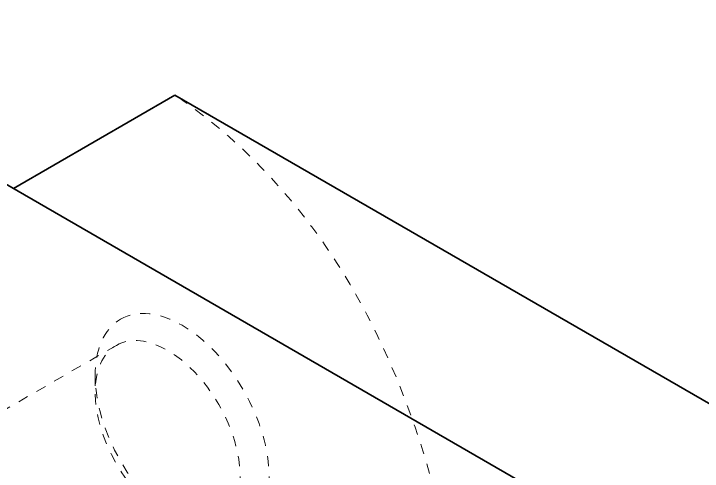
# Model space of a CAD drawing. Header units: millimetres. Extents: x -742 to 742, y -525 to 525.
# Drawn here: x 414.3 to 481.5, y 210.3 to 254.9 of the extents above; entities that cross this region are included whole.
import ezdxf

# ---------------------------------------------------------------- set-up
doc = ezdxf.new("R2010")
doc.units = ezdxf.units.MM
doc.linetypes.add('虚线', pattern=[2, 1, -1])
doc.layers.get('0').update_dxf_attribs({"lineweight": 35})
doc.layers.add('粗实线层', color=7, linetype='Continuous', lineweight=35)
doc.layers.add('虚线层', color=6, linetype='虚线', lineweight=18)

# ---------------------------------------------------------------- blocks, each defined once
blk = doc.blocks.new('*X14')
for p, q in [((-316.644, -14.033), (-224.72, -67.106)), ((-287.148, -31.063), (-271.377, -21.958)), ((-179.453, -75.03), (-271.377, -21.958))]:
    blk.add_line(p, q)
at = {"layer": '虚线层', "color": 7}
for p, q in [((-277.096, -46.373), (-298.359, -58.649)), ((-279.167, -49.317), (-279.167, -50.95))]:
    blk.add_line(p, q, dxfattribs=at)
for centre, major_axis, start_param, end_param in [((-351.999, -154.237), (-77.5, -134.234), 1.611946, 3.100445), ((-242.397, -70.546), (-6, 10.392), 1.714002, 7.784951)]:
    blk.add_ellipse(centre, major_axis=major_axis, ratio=0.57735, start_param=start_param, end_param=end_param, dxfattribs=at)
for centre, major_axis in [((-270.682, -54.216), (-6, 10.392)), ((-272.096, -55.033), (-5, 8.66))]:
    blk.add_ellipse(centre, major_axis=major_axis, ratio=0.57735, dxfattribs=at)
blk = doc.blocks.new('*X13')
at = {"color": 0, "linetype": 'ByBlock'}
blk.add_blockref('*X14', (0, 0), dxfattribs=at)

msp = doc.modelspace()

# ---------------------------------------------------------------- block references
at = {"layer": '粗实线层'}
msp.add_blockref('*X13', (701.402, 268.935), dxfattribs=at)

doc.saveas('drawing.dxf')
